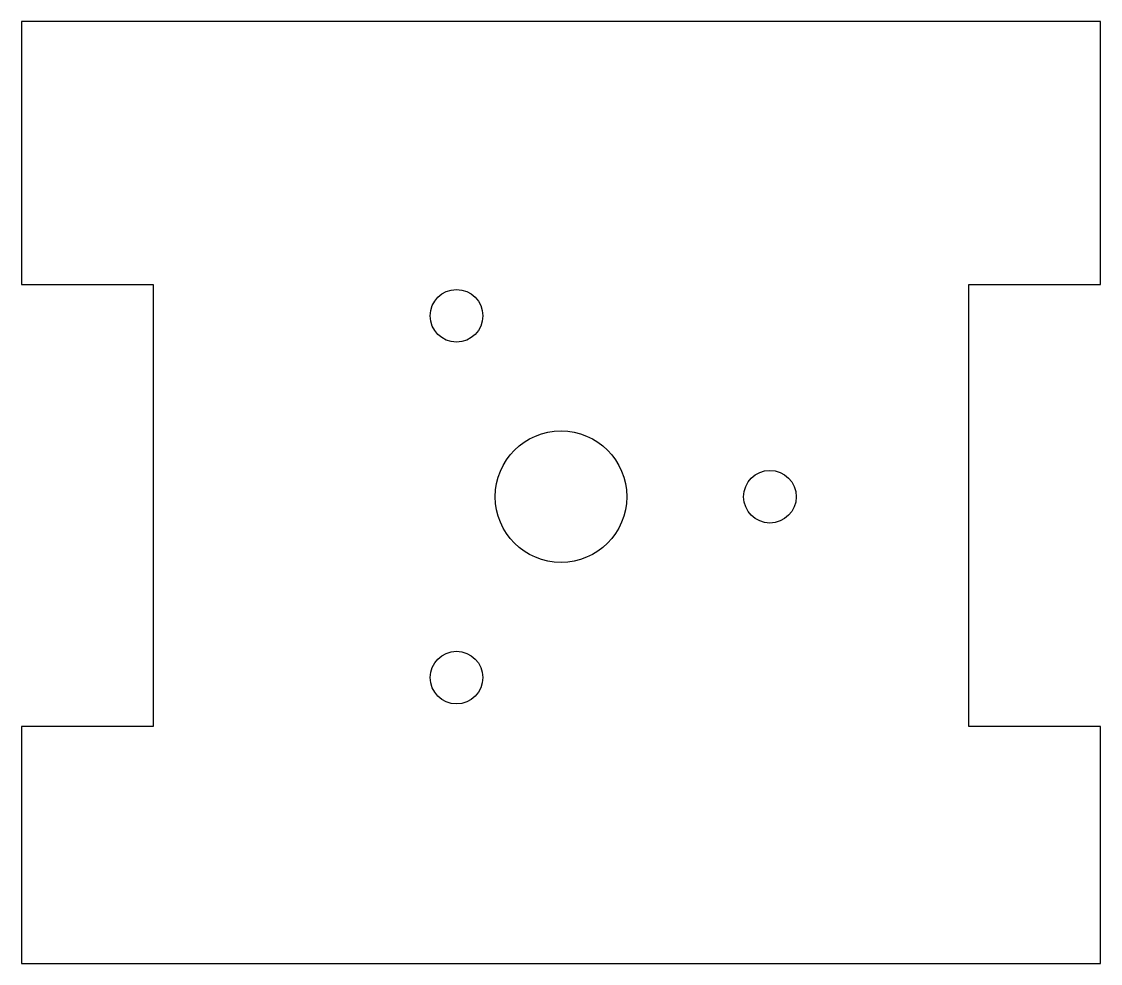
# Model space of a CAD drawing. Header units: inches. Extents: x -0.15 to 1.9, y 0.05 to 1.84.
import ezdxf

# ---------------------------------------------------------------- set-up
doc = ezdxf.new("R2010")
doc.units = ezdxf.units.IN
doc.header["$MEASUREMENT"] = 0

msp = doc.modelspace()

# ---------------------------------------------------------------- linework, layer by layer
msp.add_lwpolyline([(1.9, 1.84), (-0.15, 1.84), (-0.15, 1.34), (0.1, 1.34), (0.1, 0.5), (-0.15, 0.5), (-0.15, 0.05), (1.9, 0.05), (1.9, 0.5), (1.65, 0.5), (1.65, 1.34), (1.9, 1.34)], close=True)
for centre, radius in [((0.6765, 1.2808), 0.05), ((0.875, 0.937), 0.125), ((1.272, 0.937), 0.05), ((0.6765, 0.5932), 0.05)]:
    msp.add_circle(centre, radius)

doc.saveas('drawing.dxf')
